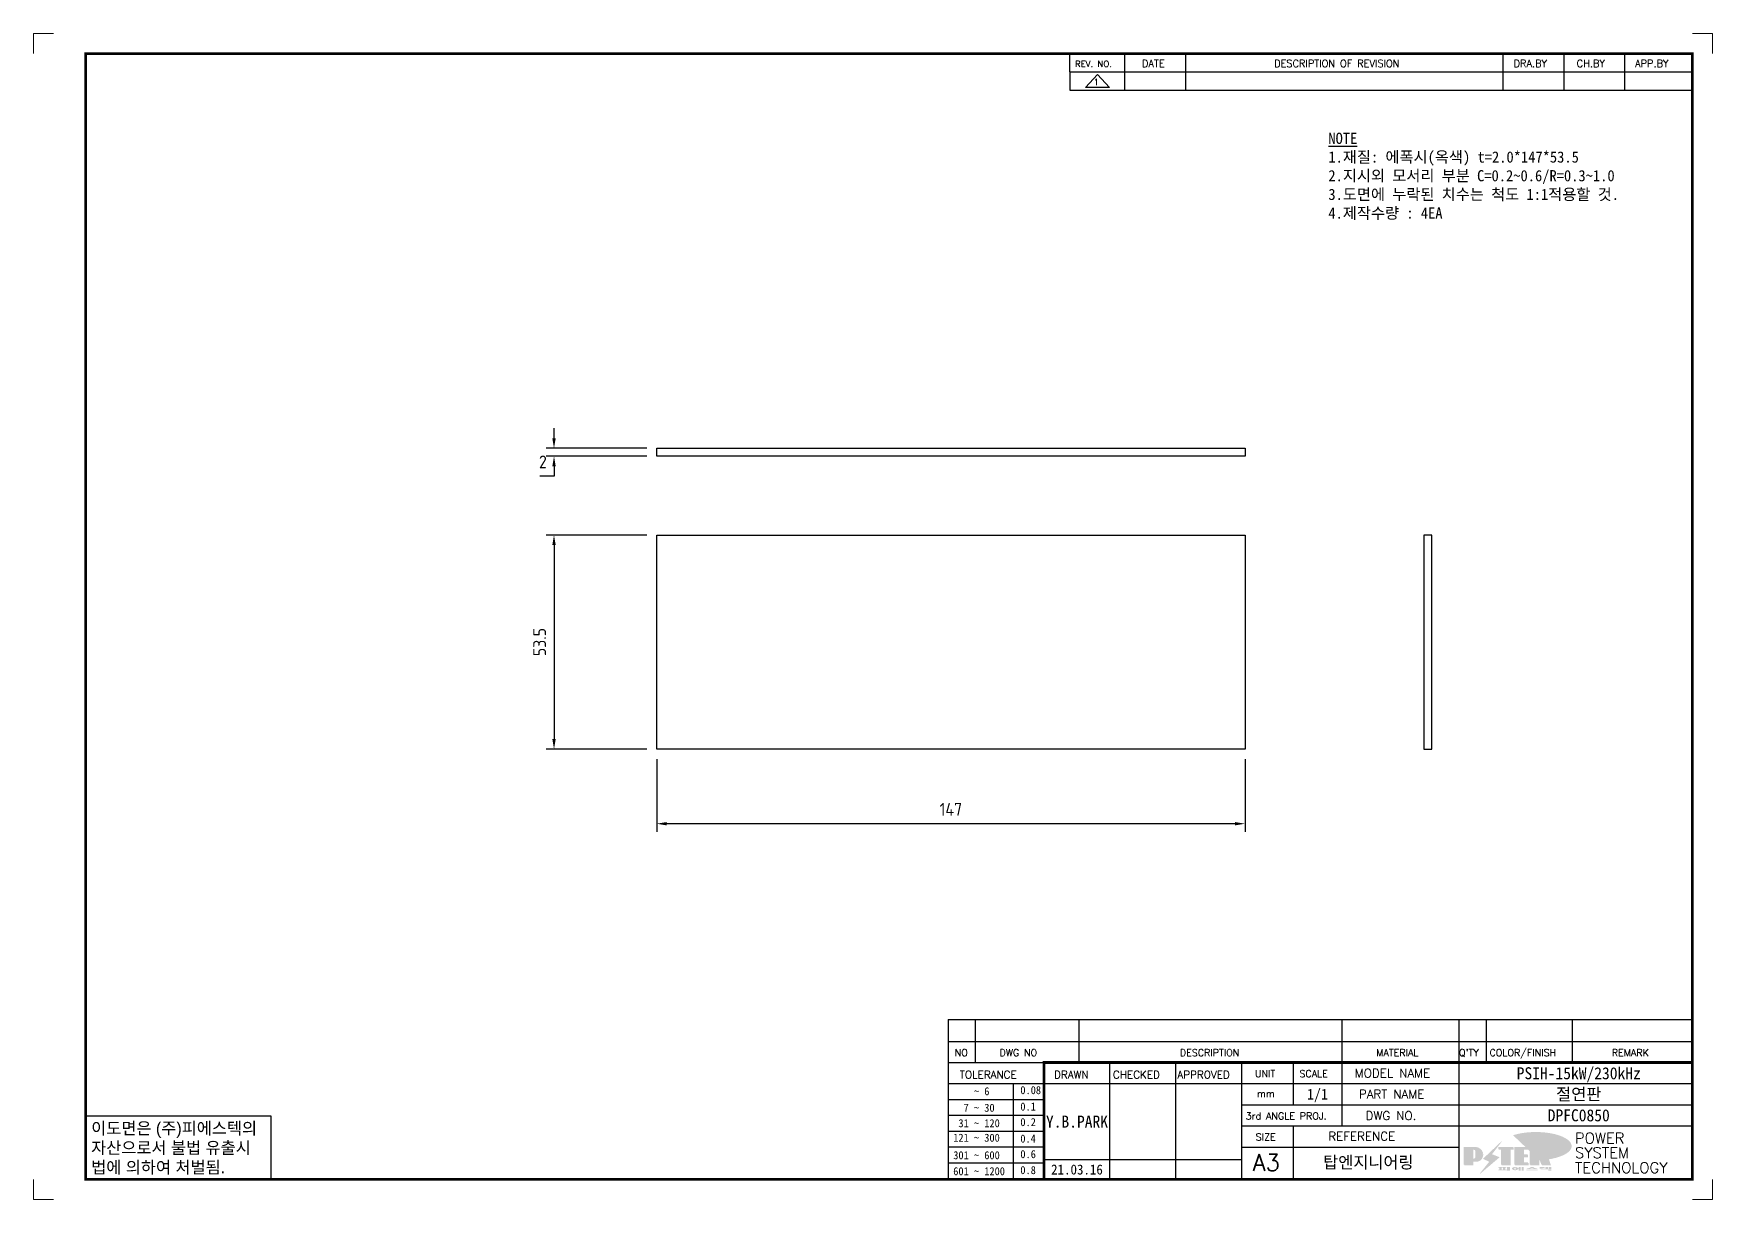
# Model space of a CAD drawing. Header units: millimetres. Extents: x -4251 to 2609, y -1673 to 4048.
# Drawn here: x -1575.6 to -1156.1, y -1277.8 to -986.5 of the extents above; entities that cross this region are included whole.
import ezdxf
from ezdxf.enums import TextEntityAlignment as Align

# ---------------------------------------------------------------- set-up
doc = ezdxf.new("R2010")
doc.units = ezdxf.units.MM
doc.layers.add('FORMAT-1', color=7, linetype='Continuous')
doc.layers.add('line', color=3, linetype='Continuous')
doc.styles.add('h1', font='')
doc.styles.add('HAN', font='')
doc.styles.add('RC', font='simplex.shx')
doc.styles.add('ROMANT', font='simplex.shx')
doc.styles.add('RT', font='simplex.shx', dxfattribs={"oblique": 15})
doc.styles.get("Standard").update_dxf_attribs({"font": 'ISOCP.SHX', "bigfont": 'WHGTXT.SHX'})
doc.styles.get('h1').set_extended_font_data('New Gulim')
doc.styles.get('HAN').set_extended_font_data('GulimChe')
doc.dimstyles.new('PS-1', dxfattribs={"dimtxt": 3.2, "dimasz": 2.5, "dimexe": 2, "dimexo": 2.5, "dimgap": 2, "dimtad": 1, "dimtoh": 1, "dimrnd": 0.05, "dimzin": 12, "dimdsep": 46, "dimtxsty": 'Standard', "dimcen": 0, "dimclrt": 2, "dimazin": 3, "dimtfac": 1, "dimtofl": 0, "dimtmove": 0, "dimatfit": 3, "dimfxl": 0, "dimtolj": 1, "dimtzin": 0, "dimarcsym": 0})

# ---------------------------------------------------------------- blocks, each defined once
blk = doc.blocks.new('re3')
at = {"color": 180}
for p, q in [((0, 0), (0, -4.55)), ((6.87, -0.64), (3.86, -3.91)), ((9.88, -3.91), (3.86, -3.91)), ((6.87, -0.64), (9.88, -3.91)), ((13.74, -4.55), (13.74, 0)), ((28.97, -4.55), (28.97, 0)), ((108.25, -4.55), (108.25, 0)), ((123.49, -4.55), (123.49, 0)), ((138.64, -4.55), (138.64, 0)), ((0, -4.55), (155.53, -4.55))]:
    blk.add_line(p, q, dxfattribs=at)
at = {"color": 2, "style": 'RC', "oblique": 15}
blk.add_attdef('REV.NO', text='', height=1.56, dxfattribs=at).set_placement((6.59, -2.56), align=Align.MIDDLE_CENTER)
blk.add_attdef('-1', text='', height=1.56, dxfattribs=at).set_placement((9.37, -1.66), align=Align.MIDDLE_LEFT)
at = {"color": 2, "style": 'HAN'}
for tag, p in [('REV.-DATE', (21.36, -2.28)), ('DRA.BY', (115.87, -2.28)), ('CH.BY', (131.07, -2.28)), ('APP.BY', (147.09, -2.28))]:
    blk.add_attdef(tag, text='', height=2.5, dxfattribs=at).set_placement(p, align=Align.MIDDLE_CENTER)
blk.add_attdef('DESCRIPTION-OF-REVISION', text='', height=2.5, dxfattribs=at).set_placement((31.61, -2.28), align=Align.MIDDLE_LEFT)
blk = doc.blocks.new('no3')
at = {"color": 180}
for p, q in [((0, 5.5), (0, 0)), ((0, 5.5), (186, 5.5)), ((6.79, 5.5), (6.79, 0)), ((32.74, 0.11), (32.74, 5.5)), ((98.4, 5.5), (98.4, 0)), ((127.61, 5.5), (127.61, 0)), ((134.43, 5.5), (134.43, 0)), ((155.98, 5.5), (155.98, 0))]:
    blk.add_line(p, q, dxfattribs=at)
at = {"color": 2, "style": 'HAN'}
for tag, p in [('PART-NO', (19.76, 2.75)), ('MATERIAL', (111.38, 2.75)), ("Q'TY", (131.02, 2.75)), ('COLOR/FINISH', (145.2, 2.75)), ('REMARK', (170.76, 2.75))]:
    blk.add_attdef(tag, text='', height=2.9, dxfattribs=at).set_placement(p, align=Align.MIDDLE_CENTER)
blk.add_attdef('DESCRIPTION', text='', height=2.9, dxfattribs=at).set_placement((34.51, 2.75), align=Align.MIDDLE_LEFT)
at = {"color": 2, "style": 'RT', "oblique": 15}
blk.add_attdef('NO', text='', height=1.74, dxfattribs=at).set_placement((3.38, 2.51), align=Align.MIDDLE_CENTER)
blk = doc.blocks.new('t3')
for p, q in [((0, 15.88), (46.25, 15.88)), ((0, 15.88), (0, 0)), ((46.25, 15.88), (46.25, 0)), ((0, 0), (46.25, 0))]:
    blk.add_line(p, q)
at = {"color": 1, "style": 'h1'}
for s, p in [('이도면은 (주)피에스텍의', (1.4, 11.29)), ('자산으로서 불법 유출시', (1.4, 6.41)), ('법에 의하여 처벌됨.', (1.4, 1.52))]:
    blk.add_text(s, height=3, dxfattribs=at).set_placement(p)
blk = doc.blocks.new('new LOGO')
at = {"layer": 'line'}
h = blk.add_hatch(color=1, dxfattribs=at)
h.paths.add_polyline_path([(41.5, 16.4), (54.3, 16.4, 1), (54.3, 82.9), (0, 82.9), (0, -0.1), (41.5, -0.1)])
h.paths.add_polyline_path([(41.5, 27.9), (41.5, 71.9), (43.6, 71.9, -0.414214), (54.6, 60.9), (54.6, 38.9, -0.414214), (43.6, 27.9)], flags=16)
h.paths.add_polyline_path([(214.7, 71.9), (227.5, 71.9), (227.5, 82.9), (159.7, 82.9), (159.7, 71.9), (172.5, 71.9), (172.5, -0.1), (214.7, -0.1)])
h.paths.add_polyline_path([(276, 37.4), (294.8, 37.4), (294.8, 49.1), (276, 49.1), (276, 71.9), (294.8, 71.9), (294.8, 82.9), (234.5, 82.9), (234.5, -0.1), (297, -0.1), (297, 10.9), (276, 10.9)])
h.paths.add_polyline_path([(347.2, 35.2), (359.7, -0.1), (400.5, -0.1), (379.6, 66.8), (399.7, 82.9), (380.6, 82.9), (347.2, 61.6), (347.2, 82.9), (305.5, 82.9), (305.5, -0.1), (347.2, -0.1)])
h = blk.add_hatch(color=250, dxfattribs=at)
h.paths.add_polyline_path([(44.5, 69.4), (46.6, 69.4, -0.129793), (52, 68, 0.221832), (43.6, 71.9), (41.5, 71.9), (41.5, 27.9), (43.6, 27.9, 0.02048), (44.5, 28)], flags=17)
h.paths.add_polyline_path([(44.5, 13.9), (57.3, 13.9, 0.72362), (77.1, 73.9, -0.679777), (54.3, 16.4), (41.5, 16.4), (41.5, -0.1), (3, -0.1), (3, -2.6), (44.5, -2.6)])
h.paths.add_polyline_path([(117.9, 14.2), (71.5, -44.4), (77.1, -39.6), (120.8, 15.6), (92, 28.9), (173.3, 106), (177.5, 111.4), (89.1, 27.6)])
h.paths.add_polyline_path([(162.7, 71.9), (162.7, 69.4), (172.5, 69.4), (172.5, 71.9)], flags=17)
h.paths.add_polyline_path([(217.7, 69.4), (230.5, 69.4), (230.5, 80.4), (227.5, 80.4), (227.5, 71.9), (214.7, 71.9), (214.7, -0.1), (175.5, -0.1), (175.5, -2.6), (217.7, -2.6)])
h.paths.add_polyline_path([(297.8, 46.6), (294.8, 46.6), (294.8, 37.4), (276, 37.4), (276, 10.9), (279, 10.9), (279, 34.9), (297.8, 34.9)])
h.paths.add_polyline_path([(300, 8.4), (297, 8.4), (297, -0.1), (237.5, -0.1), (237.5, -2.6), (300, -2.6)])
h.paths.add_polyline_path([(297.8, 80.4), (294.8, 80.4), (294.8, 71.9), (276, 71.9), (276, 49.1), (279, 49.1), (279, 69.4), (297.8, 69.4)])
h.paths.add_polyline_path([(350.2, 80.4), (347.2, 80.4), (347.2, 61.6), (350.2, 63.5)])
h.paths.add_polyline_path([(350.2, 26.7), (347.2, 35.2), (347.2, -0.1), (308.5, -0.1), (308.5, -2.6), (350.2, -2.6)])
h.paths.add_polyline_path([(402.7, 80.4), (396.5, 80.4), (379.6, 66.8), (400.5, -0.1), (361.8, -0.1), (362.7, -2.6), (403.5, -2.6), (382.6, 64.3)])
blk.add_hatch(color=5, dxfattribs=at).paths.add_polyline_path([(166.3, 35), (131, 49), (180.4, 112.7), (92, 28.9), (120.8, 15.6), (74.4, -43)])
h = blk.add_hatch(color=253, dxfattribs=at)
edge = h.paths.add_edge_path()
edge.add_ellipse((333.9, 86.4), major_axis=(-165.9, 0), ratio=0.39426, start_angle=111.51268, end_angle=334.46902)
edge.add_ellipse((314.1, 81.2), major_axis=(-153.7, 0), ratio=0.40699, start_angle=121.30662, end_angle=327.74369, ccw=False)
edge.add_line((394, 27.8), (394.7, 25.6))
h = blk.add_hatch(color=250, dxfattribs=at)
edge = h.paths.add_edge_path()
edge.add_ellipse((237.8, -17.6), major_axis=(-14.3, 0), ratio=0.526336, start_angle=192.2456, end_angle=269.07481)
edge.add_line((238.1, -10.1), (237.6, -10.1))
edge.add_ellipse((237.8, -17.6), major_axis=(-14.3, 0), ratio=0.526336, start_angle=270.92519, end_angle=449.07481)
edge.add_line((237.6, -25.1), (238.1, -25.1))
edge.add_ellipse((237.8, -17.6), major_axis=(-14.3, 0), ratio=0.526336, start_angle=450.92519, end_angle=527.7544)
edge.add_line((251.7, -19.2), (254.1, -19.2))
edge.add_line((254.1, -19.2), (254.1, -27.1))
edge.add_line((254.1, -27.1), (263.1, -27.1))
edge.add_line((263.1, -27.1), (263.1, -10.1))
edge.add_line((263.1, -10.1), (254.1, -10.1))
edge.add_line((254.1, -10.1), (254.1, -16))
edge.add_line((254.1, -16), (251.7, -16))
h.paths.add_polyline_path([(241, -16.4), (241, -18.7, -1), (234.4, -18.7), (234.4, -16.4, -1)], flags=16)
h.paths.add_polyline_path([(278.2, -10.1), (268.1, -10.1), (268.1, -27.1), (278.2, -27.1)])
h.paths.add_polyline_path([(310.3, -10.1), (310.3, -11.1, -0.157169), (289.3, -17.5), (294, -19.9, 0.128407), (316.3, -15.9, 0.128407), (338.6, -19.9), (343.3, -17.5, -0.157169), (322.2, -11.1), (322.2, -10.1)])
h.paths.add_polyline_path([(342.1, -25.1), (342.1, -22.3), (290.4, -22.3), (290.4, -25.1)])
h.paths.add_polyline_path([(352, -10.1), (352, -16.2, 0.414214), (354, -18.2), (378.7, -18.2), (378.7, -19.6), (390.2, -19.6), (390.2, -10.1), (378.7, -10.1), (378.7, -13.6), (374.7, -13.6), (374.7, -15.1), (378.7, -15.1), (378.7, -16.2), (364.7, -16.2), (364.7, -15.1), (371.2, -15.1), (371.2, -13.6), (364.7, -13.6), (364.7, -12.6), (374.7, -12.6), (374.7, -10.1)])
h.paths.add_polyline_path([(393.8, -10.1), (393.8, -19.6), (405, -19.6), (405, -10.1)])
h.paths.add_polyline_path([(405, -27.1), (405, -20.9), (356.8, -20.9), (356.8, -23), (391.8, -23), (391.8, -27.1)])
h.paths.add_polyline_path([(200.4, -10.1), (200.4, -22.3), (193.2, -22.3), (193.2, -12.6), (196.6, -12.6), (196.6, -10.1), (161, -10.1), (161, -12.6), (164.5, -12.6), (164.5, -22.3), (161, -22.3), (161, -25.1), (200.4, -25.1), (200.4, -27.1), (213.9, -27.1), (213.9, -10.1)])
h.paths.add_polyline_path([(182, -12.6), (175.6, -12.6), (175.6, -22.3), (182, -22.3)], flags=17)
blk = doc.blocks.new('format-3')
at = {"color": 3, "lineweight": 9}
for p, q in [((0, 286.3), (0, 291.3)), ((5, 291.3), (0, 291.3)), ((414.5, 291.3), (419.5, 291.3)), ((419.5, 286.3), (419.5, 291.3)), ((0, 5), (0, 0)), ((419.5, 5), (419.5, 0)), ((5, 0), (0, 0)), ((414.5, 0), (419.5, 0))]:
    blk.add_line(p, q, dxfattribs=at)
at = {"color": 180}
for p, q in [((258.97, 281.75), (258.97, 286.3)), ((272.71, 281.75), (272.71, 286.3)), ((287.94, 281.75), (287.94, 286.3)), ((367.22, 281.75), (367.22, 286.3)), ((382.45, 281.75), (382.45, 286.3)), ((397.61, 281.75), (397.61, 286.3)), ((258.97, 281.75), (414.5, 281.75)), ((228.5, 39.49), (228.5, 5)), ((228.5, 39.49), (414.5, 39.49)), ((235.29, 39.49), (235.29, 34.21)), ((261.24, 34.21), (261.24, 39.49)), ((326.9, 39.49), (326.9, 34.21)), ((356.11, 39.49), (356.11, 34.21)), ((362.93, 39.49), (362.93, 34.21)), ((384.48, 39.49), (384.48, 34.21)), ((228.5, 34.21), (252.48, 34.21)), ((268.96, 5), (268.96, 34.21)), ((285.45, 5), (285.45, 34.21)), ((301.94, 5), (301.94, 34.21)), ((314.72, 34.21), (314.72, 23.65)), ((326.9, 34.21), (326.9, 18.37)), ((356.11, 34.21), (356.11, 5)), ((228.5, 28.93), (252.48, 28.93)), ((244.89, 5.23), (244.89, 28.93)), ((252.48, 28.93), (414.5, 28.93)), ((228.5, 24.98), (252.48, 24.98)), ((228.5, 21.03), (252.48, 21.03)), ((301.94, 23.65), (414.5, 23.65)), ((228.5, 17.08), (252.48, 17.08)), ((301.94, 18.37), (414.5, 18.37)), ((314.72, 18.37), (314.72, 5)), ((228.5, 13.13), (252.48, 13.13)), ((301.94, 13.09), (356.11, 13.09)), ((228.5, 9.18), (252.48, 9.18)), ((252.48, 9.95), (301.94, 9.95))]:
    blk.add_line(p, q, dxfattribs=at)
at = {"const_width": 0.7}
blk.add_lwpolyline([(252.48, 5), (252.48, 34.21), (414.5, 34.21)], dxfattribs=at)
at = {"layer": 'FORMAT-1', "const_width": 0.7}
blk.add_lwpolyline([(13, 5), (13, 286.3), (414.5, 286.3), (414.5, 5)], close=True, dxfattribs=at)
blk.add_blockref('t3', (13, 5))
at = {"xscale": 0.05400000000000027, "yscale": 0.05400000000000027, "zscale": 0.05400000000000027}
blk.add_blockref('new LOGO', (357.35, 8.65), dxfattribs=at)
at = {"color": 2}
for s, height, style, p in [('REV. NO.', 1.56, 'RC', (260.23, 282.95)), ('DATE', 1.788, 'RC', (276.95, 282.94)), ('DESCRIPTION OF REVISION', 1.7875, 'RC', (309.98, 282.94)), ('DRA.BY', 1.788, 'RC', (369.83, 282.94)), ('CH.BY', 1.788, 'RC', (385.59, 282.94)), ('APP.BY', 1.788, 'RC', (400.18, 282.94)), ('COLOR/FINISH', 1.7424, 'RC', (363.8, 35.83)), ('NO', 1.742, 'RC', (230.16, 35.83)), ('DWG NO', 1.742, 'RC', (241.36, 35.83)), ('DESCRIPTION', 1.7424, 'RC', (286.43, 35.83)), ('MATERIAL', 1.742, 'RC', (335.52, 35.83)), ("Q'TY", 1.742, 'RC', (356.17, 35.83)), ('REMARK', 1.742, 'RC', (394.37, 35.83)), (' TOLERANCE', 1.9, 'RC', (230.11, 30.22)), ('DRAWN', 1.9, 'RC', (255, 30.22)), ('CHECKED', 1.9, 'RC', (269.71, 30.22)), ('APPROVED', 1.9, 'RC', (285.8, 30.22)), ('UNIT', 1.742, 'RC', (305.19, 30.55)), ('SCALE', 1.742, 'RC', (316.32, 30.55)), ('MODEL NAME', 2.178, 'RC', (330.12, 30.46)), ('    ~ 6', 2, 'HAN', (229.8, 26.03)), ('0.08', 2, 'HAN', (246.57, 26.31)), ('mm', 1.742, 'RC', (305.67, 25.56)), ('PART NAME', 2.178, 'RC', (331.17, 25.24)), ('  7 ~ 30', 2, 'HAN', (229.8, 21.91)), ('0.1', 2, 'HAN', (246.57, 22.2)), ('3rd ANGLE PROJ.', 1.7424, 'RC', (302.87, 19.97)), ('DWG NO.', 2.178, 'RC', (332.84, 19.85)), (' 31 ~ 120', 2, 'HAN', (229.8, 18.04)), ('0.2', 2, 'HAN', (246.57, 18.32)), ('REFERENCE', 2.178, 'RC', (323.52, 14.69)), ('121 ~ 300', 2, 'HAN', (229.8, 14.42)), ('0.4', 2, 'HAN', (246.57, 14.2)), ('SIZE', 1.742, 'RC', (305.39, 14.71)), ('301 ~ 600', 2, 'HAN', (229.8, 10.04)), ('0.6', 2, 'HAN', (246.57, 10.32)), ('601 ~ 1200', 2, 'HAN', (229.8, 6.05)), ('0.8', 2, 'HAN', (246.57, 6.33))]:
    blk.add_text(s, height=height, dxfattribs=dict(at, style=style)).set_placement(p)
at = {"style": 'ROMANT'}
for s, p in [('SYSTEM', (385.15, 10.31)), ('POWER', (385.15, 13.96)), ('TECHNOLOGY', (385.15, 6.56))]:
    blk.add_text(s, height=2.7, dxfattribs=at).set_placement(p)
at = {"color": 2, "lineweight": 25, "style": 'RC'}
blk.add_text('A3', height=4.182, dxfattribs=at).set_placement((304.61, 7.14))
at = {"style": 'HAN'}
for tag, height, p in [('MODEL-NAME', 3, (386.1, 31.53)), ('SCALE', 2.7, (320.81, 26.29)), ('PART-NAME', 3, (386.1, 26.29)), ('CH-BY', 3, (277.21, 19.44)), ('DWG-NO', 3, (386.1, 21.01)), ('DRA-BY', 3, (260.72, 19.44)), ('APP-BY', 3, (293.7, 19.44)), ('DRA-DATE', 2.5, (260.72, 7.47)), ('CH-DATE', 2.5, (277.21, 7.47)), ('APP-DATE', 2.5, (293.7, 7.47)), ('관련업체', 3, (333.52, 9.26))]:
    blk.add_attdef(tag, text='', height=height, dxfattribs=at).set_placement(p, align=Align.MIDDLE_CENTER)
blk = doc.blocks.new('*D702')
at = {"color": 0, "linetype": 'ByBlock', "lineweight": -2}
for p, q in [((-1419.89, -1167.76), (-1419.89, -1185.89)), ((-1272.89, -1167.76), (-1272.89, -1185.89)), ((-1275.39, -1183.89), (-1417.39, -1183.89))]:
    blk.add_line(p, q, dxfattribs=at)
at = {"color": 0}
for points in [[(-1417.39, -1183.47), (-1417.39, -1184.31), (-1419.89, -1183.89)], [(-1275.39, -1183.47), (-1275.39, -1184.31), (-1272.89, -1183.89)]]:
    blk.add_solid(points, dxfattribs=at)
at = {"layer": 'DEFPOINTS', "color": 0}
for p in [(-1419.89, -1165.26, 0), (-1272.89, -1165.26, 0), (-1419.89, -1183.89)]:
    blk.add_point(p, dxfattribs=at)
at = {"color": 2, "insert": (-1346.39, -1180.29), "char_height": 3.2, "attachment_point": 5}
blk.add_mtext('\\A1;147', dxfattribs=at)
blk = doc.blocks.new('*D703')
at = {"color": 0, "linetype": 'ByBlock', "lineweight": -2}
for p, q in [((-1422.39, -1111.76), (-1447.55, -1111.76)), ((-1445.55, -1114.26), (-1445.55, -1162.76)), ((-1422.39, -1165.26), (-1447.55, -1165.26))]:
    blk.add_line(p, q, dxfattribs=at)
at = {"color": 0}
for points in [[(-1445.97, -1114.26), (-1445.13, -1114.26), (-1445.55, -1111.76)], [(-1445.97, -1162.76), (-1445.13, -1162.76), (-1445.55, -1165.26)]]:
    blk.add_solid(points, dxfattribs=at)
at = {"layer": 'DEFPOINTS', "color": 0}
for p in [(-1419.89, -1111.76, 0), (-1445.55, -1165.26), (-1419.89, -1165.26, 0)]:
    blk.add_point(p, dxfattribs=at)
at = {"color": 2, "insert": (-1449.15, -1138.51), "char_height": 3.2, "attachment_point": 5, "rotation": 90}
blk.add_mtext('\\A1;53.5', dxfattribs=at)
blk = doc.blocks.new('*D704')
at = {"color": 0, "linetype": 'ByBlock', "lineweight": -2}
for p, q in [((-1445.55, -1087.59), (-1445.55, -1085.09)), ((-1422.39, -1090.09), (-1447.55, -1090.09)), ((-1422.39, -1092.09), (-1447.55, -1092.09)), ((-1445.55, -1094.59), (-1445.55, -1097.09)), ((-1445.55, -1097.09), (-1449.1, -1097.09))]:
    blk.add_line(p, q, dxfattribs=at)
at = {"color": 0}
for points in [[(-1445.97, -1087.59), (-1445.13, -1087.59), (-1445.55, -1090.09)], [(-1445.97, -1094.59), (-1445.13, -1094.59), (-1445.55, -1092.09)]]:
    blk.add_solid(points, dxfattribs=at)
at = {"layer": 'DEFPOINTS', "color": 0}
for p in [(-1419.89, -1090.09, 0), (-1445.55, -1092.09), (-1419.89, -1092.09, 0)]:
    blk.add_point(p, dxfattribs=at)
at = {"color": 2, "insert": (-1448.33, -1093.49), "char_height": 3.2, "attachment_point": 5}
blk.add_mtext('\\A1;2', dxfattribs=at)

msp = doc.modelspace()

# ---------------------------------------------------------------- linework, layer by layer
at = {"color": 2, "elevation": 0}
for points in [[(-1419.8901, -1090.093), (-1272.8901, -1090.093), (-1272.8901, -1092.093), (-1419.8901, -1092.093)], [(-1419.8901, -1111.7648), (-1272.8901, -1111.7648), (-1272.8901, -1165.2648), (-1419.8901, -1165.2648)], [(-1228.1984, -1165.2648), (-1226.1984, -1165.2648), (-1226.1984, -1111.7648), (-1228.1984, -1111.7648)]]:
    msp.add_lwpolyline(points, close=True, dxfattribs=at)

# ---------------------------------------------------------------- block references
ref = msp.add_blockref('format-3', (-1575.5961, -1277.7657, 0))
ref.add_attrib('DRA-DATE', '21.03.16', dxfattribs={"height": 2.5, "style": 'HAN'}).set_placement((-1314.876, -1270.2907, 0), align=Align.MIDDLE_CENTER)
ref.add_attrib('DRA-BY', 'Y.B.PARK', dxfattribs={"height": 3, "style": 'HAN'}).set_placement((-1314.876, -1258.3236, 0), align=Align.MIDDLE_CENTER)
ref.add_attrib('MODEL-NAME', 'PSIH-15kW/230kHz', dxfattribs={"lineweight": 35, "height": 3, "style": 'HAN'}).set_placement((-1189.5006, -1246.2406, 0), align=Align.MIDDLE_CENTER)
ref.add_attrib('PART-NAME', '절연판', dxfattribs={"lineweight": 35, "height": 3, "style": 'HAN'}).set_placement((-1189.5006, -1251.4715, 0), align=Align.MIDDLE_CENTER)
ref.add_attrib('PART-NO', 'DPFC0850', dxfattribs={"lineweight": 35, "height": 3, "style": 'HAN'}).set_placement((-1189.5006, -1256.7515, 0), align=Align.MIDDLE_CENTER)
ref.add_attrib('SCALE', '1/1', dxfattribs={"height": 2.7, "style": 'HAN'}).set_placement((-1254.788, -1251.4715, 0), align=Align.MIDDLE_CENTER)
ref.add_attrib('관련업체', '탑엔지니어링', dxfattribs={"height": 3, "style": 'HAN'}).set_placement((-1242.0728, -1268.5031, 0), align=Align.MIDDLE_CENTER)
ref = msp.add_blockref('re3', (-1316.6303, -996.0157, 0))
ref.add_attrib('REV.NO', '1', dxfattribs={"color": 2, "height": 1.56, "style": 'RC'}).set_placement((-1310.0419, -998.5731, 0), align=Align.MIDDLE_CENTER)
msp.add_blockref('no3', (-1347.0961, -1238.2715, 0))

# ---------------------------------------------------------------- texts
at = {"color": 2, "insert": (-1252.0655, -1011.2376, -0.0001), "char_height": 2.800095, "attachment_point": 1, "style": 'HAN'}
msp.add_mtext_dynamic_manual_height_columns('{\\LNOTE\\P}1.재질: 에폭시(옥색) t=2.0*147*53.5\\P2.지시외 모서리 부분 C=0.2~0.6/R=0.3~1.0\\P3.도면에 누락된 치수는 척도 1:1적용할 것.\\P{\\C1;4.제작수량 : 4EA}', width=794.617376, gutter_width=769.2954, heights=[449.7266], dxfattribs=at)

# ---------------------------------------------------------------- dimensions: what is measured, and where the dimension line sits
for base, p1, p2, picture, middle in [((-1445.5509, -1092.093), (-1419.8901, -1090.093, 0), (-1419.8901, -1092.093, 0), '*D704', (-1448.3276, -1093.4926)), ((-1445.5509, -1165.2648), (-1419.8901, -1111.7648, 0), (-1419.8901, -1165.2648, 0), '*D703', (-1449.1509, -1138.5148))]:
    dim = msp.add_linear_dim(base=base, p1=p1, p2=p2, angle=90, dimstyle='PS-1', override={"dimarcsym": 1})
    dim.commit()
    dim.dimension.update_dxf_attribs({"geometry": picture, "text_midpoint": middle})
dim = msp.add_linear_dim(base=(-1419.8901, -1183.8901), p1=(-1272.8901, -1165.2648, 0), p2=(-1419.8901, -1165.2648, 0), dimstyle='PS-1', override={"dimarcsym": 1})
dim.commit()
dim.dimension.update_dxf_attribs({"geometry": '*D702', "text_midpoint": (-1346.3901, -1180.2901)})

doc.saveas('drawing.dxf')
